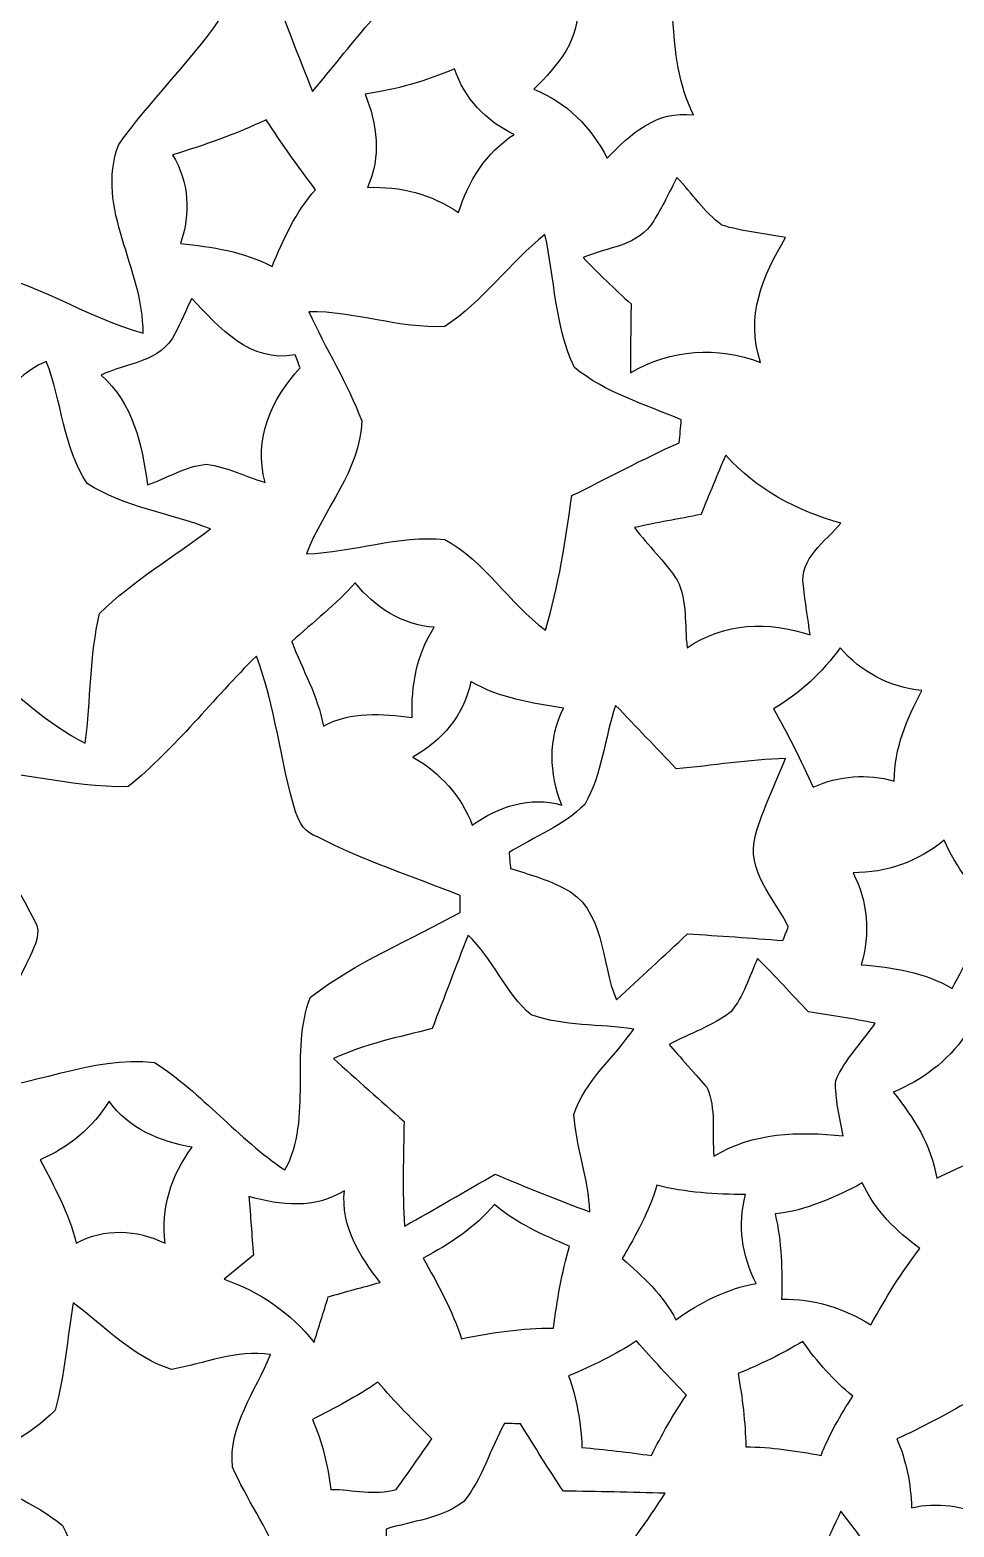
# Model space of a CAD drawing. Header units: centimetres. Extents: x -12.8 to 13.2, y -15.6 to 14.7.
# Drawn here: x -0.92 to 3.82, y -11.74 to -4.05 of the extents above; entities that cross this region are included whole.
import ezdxf

# ---------------------------------------------------------------- set-up
doc = ezdxf.new("R2010")
doc.units = ezdxf.units.CM
doc.header["$MEASUREMENT"] = 0
doc.layers.add('Layer 1', color=7, linetype='Continuous')

msp = doc.modelspace()

# ---------------------------------------------------------------- linework, layer by layer
at = {"layer": 'Layer 1', "color": 251}
for points, knots in [([(0.28575, -2.77036), (0.41769, -2.85221), (0.53834, -2.95522), (0.68086, -3.02013), (0.68086, -3.02013), (0.89041, -3.09139), (1.08797, -2.97744), (1.27847, -2.90724), (1.27847, -2.90724), (1.25624, -3.10515), (1.19768, -3.29565), (1.15253, -3.48897), (1.15253, -3.48897), (1.25483, -3.62197), (1.36066, -3.75426), (1.44145, -3.90243), (1.44145, -3.90243), (1.24284, -3.95076), (0.96097, -3.83364), (0.8128, -4.02202), (0.8128, -4.02202), (0.71508, -4.13561), (0.62265, -4.2545), (0.52564, -4.3688), (0.52564, -4.3688), (0.45403, -4.19276), (0.38488, -4.01673), (0.32491, -3.83646), (0.32491, -3.83646), (0.16334, -3.78778), (0.00247, -3.73697), (-0.15699, -3.68159), (-0.15699, -3.68159), (-0.15593, -3.65901), (-0.15416, -3.61421), (-0.15346, -3.59163), (-0.15346, -3.59163), (-0.02681, -3.4985), (0.1397, -3.44135), (0.22895, -3.30553), (0.22895, -3.30553), (0.26599, -3.1302), (0.26635, -2.94852), (0.28575, -2.77036)], [0, 0, 0, 0, 0.0833333, 0.0833333, 0.0833333, 0.0833333, 0.1666667, 0.1666667, 0.1666667, 0.1666667, 0.25, 0.25, 0.25, 0.25, 0.3333333, 0.3333333, 0.3333333, 0.3333333, 0.4166667, 0.4166667, 0.4166667, 0.4166667, 0.5, 0.5, 0.5, 0.5, 0.5833333, 0.5833333, 0.5833333, 0.5833333, 0.6666667, 0.6666667, 0.6666667, 0.6666667, 0.75, 0.75, 0.75, 0.75, 0.8333333, 0.8333333, 0.8333333, 0.8333333, 1, 1, 1, 1]), ([(-1.42769, -3.19052), (-1.40476, -3.19334), (-1.35855, -3.19864), (-1.33562, -3.20111), (-1.33562, -3.20111), (-1.20297, -3.45264), (-1.04458, -3.68829), (-0.89359, -3.92853), (-0.89359, -3.92853), (-0.57961, -3.95076), (-0.26423, -3.96134), (0.04868, -4.00015), (0.04868, -4.00015), (-0.10936, -4.22557), (-0.30974, -4.41819), (-0.46955, -4.64185), (-0.46955, -4.64185), (-0.59337, -4.97064), (-0.34043, -5.27756), (-0.34431, -5.60917), (-0.34431, -5.60917), (-0.64311, -5.52662), (-0.90699, -5.33576), (-1.21391, -5.28708), (-1.21391, -5.28708), (-1.50248, -5.40702), (-1.73002, -5.64092), (-2.02036, -5.76086), (-2.02036, -5.76086), (-2.02424, -5.46911), (-1.97485, -5.17984), (-1.97203, -4.88844), (-1.97203, -4.88844), (-1.97238, -4.82812), (-2.01895, -4.78084), (-2.06058, -4.74274), (-2.06058, -4.74274), (-2.25989, -4.57129), (-2.47438, -4.4196), (-2.68146, -4.25838), (-2.68146, -4.25838), (-2.47403, -4.19206), (-2.26307, -4.13632), (-2.04999, -4.09011), (-2.04999, -4.09011), (-1.93358, -4.05941), (-1.79317, -4.03437), (-1.72967, -3.91866), (-1.72967, -3.91866), (-1.60655, -3.68582), (-1.51977, -3.43676), (-1.42769, -3.19052)], [0, 0, 0, 0, 0.0714286, 0.0714286, 0.0714286, 0.0714286, 0.1428571, 0.1428571, 0.1428571, 0.1428571, 0.2142857, 0.2142857, 0.2142857, 0.2142857, 0.2857143, 0.2857143, 0.2857143, 0.2857143, 0.3571429, 0.3571429, 0.3571429, 0.3571429, 0.4285714, 0.4285714, 0.4285714, 0.4285714, 0.5, 0.5, 0.5, 0.5, 0.5714286, 0.5714286, 0.5714286, 0.5714286, 0.6428571, 0.6428571, 0.6428571, 0.6428571, 0.7142857, 0.7142857, 0.7142857, 0.7142857, 0.7857143, 0.7857143, 0.7857143, 0.7857143, 0.8571429, 0.8571429, 0.8571429, 0.8571429, 1, 1, 1, 1]), ([(1.8863, -3.91089), (2.04258, -3.97439), (2.20627, -4.01038), (2.37525, -3.99591), (2.37525, -3.99591), (2.38372, -4.16595), (2.40383, -4.33423), (2.48109, -4.4898), (2.48109, -4.4898), (2.28847, -4.46476), (2.15759, -4.58752), (2.03729, -4.71205), (2.03729, -4.71205), (1.95545, -4.55295), (1.83092, -4.42419), (1.66088, -4.35786), (1.66088, -4.35786), (1.78435, -4.23651), (1.90359, -4.09681), (1.8863, -3.91089)], [0, 0, 0, 0, 0.1666667, 0.1666667, 0.1666667, 0.1666667, 0.3333333, 0.3333333, 0.3333333, 0.3333333, 0.5, 0.5, 0.5, 0.5, 0.6666667, 0.6666667, 0.6666667, 0.6666667, 1, 1, 1, 1]), ([(0.79481, -4.38221), (0.95321, -4.35928), (1.10737, -4.31624), (1.25448, -4.25274), (1.25448, -4.25274), (1.30457, -4.40584), (1.41534, -4.5212), (1.55963, -4.58929), (1.55963, -4.58929), (1.4164, -4.68348), (1.32397, -4.82812), (1.27494, -4.99075), (1.27494, -4.99075), (1.137, -4.89585), (0.97472, -4.85493), (0.80821, -4.86128), (0.80821, -4.86128), (0.87771, -4.70394), (0.85796, -4.53743), (0.79481, -4.38221)], [0, 0, 0, 0, 0.1666667, 0.1666667, 0.1666667, 0.1666667, 0.3333333, 0.3333333, 0.3333333, 0.3333333, 0.5, 0.5, 0.5, 0.5, 0.6666667, 0.6666667, 0.6666667, 0.6666667, 1, 1, 1, 1]), ([(-0.19403, -4.69441), (-0.02963, -4.64502), (0.13264, -4.58823), (0.28787, -4.51414), (0.28787, -4.51414), (0.36654, -4.63691), (0.45191, -4.75686), (0.54116, -4.87327), (0.54116, -4.87327), (0.4378, -4.98687), (0.37677, -5.12692), (0.3175, -5.26697), (0.3175, -5.26697), (0.17251, -5.19007), (0.00917, -5.16678), (-0.15205, -5.14914), (-0.15205, -5.14914), (-0.09984, -4.99604), (-0.10654, -4.83341), (-0.19403, -4.69441)], [0, 0, 0, 0, 0.1666667, 0.1666667, 0.1666667, 0.1666667, 0.3333333, 0.3333333, 0.3333333, 0.3333333, 0.5, 0.5, 0.5, 0.5, 0.6666667, 0.6666667, 0.6666667, 0.6666667, 1, 1, 1, 1]), ([(2.39571, -4.81013), (2.47262, -4.89056), (2.53436, -4.98934), (2.62608, -5.05495), (2.62608, -5.05495), (2.73015, -5.08811), (2.8448, -5.09799), (2.95346, -5.1181), (2.95346, -5.1181), (2.83563, -5.3153), (2.74532, -5.52415), (2.82469, -5.7598), (2.82469, -5.7598), (2.6035, -5.67514), (2.3622, -5.69066), (2.15794, -5.81201), (2.15794, -5.81201), (2.15618, -5.69454), (2.15865, -5.57636), (2.16041, -5.45959), (2.16041, -5.45959), (2.0761, -5.38233), (1.99249, -5.30472), (1.91382, -5.22182), (1.91382, -5.22182), (2.03623, -5.16784), (2.20345, -5.16149), (2.27612, -5.03237), (2.27612, -5.03237), (2.32092, -4.96111), (2.35691, -4.88491), (2.39571, -4.81013)], [0, 0, 0, 0, 0.1111111, 0.1111111, 0.1111111, 0.1111111, 0.2222222, 0.2222222, 0.2222222, 0.2222222, 0.3333333, 0.3333333, 0.3333333, 0.3333333, 0.4444444, 0.4444444, 0.4444444, 0.4444444, 0.5555556, 0.5555556, 0.5555556, 0.5555556, 0.6666667, 0.6666667, 0.6666667, 0.6666667, 0.7777778, 0.7777778, 0.7777778, 0.7777778, 1, 1, 1, 1]), ([(1.20509, -5.57495), (1.39982, -5.44618), (1.5367, -5.24863), (1.71838, -5.10258), (1.71838, -5.10258), (1.76812, -5.32836), (1.76883, -5.57354), (1.86902, -5.7852), (1.86902, -5.7852), (2.02812, -5.91502), (2.23097, -5.97464), (2.41794, -6.05367), (2.41794, -6.05367), (2.41441, -6.09283), (2.41088, -6.13198), (2.40771, -6.17185), (2.40771, -6.17185), (2.21968, -6.2544), (2.03976, -6.35353), (1.85526, -6.44313), (1.85526, -6.44313), (1.82421, -6.67491), (1.78929, -6.90809), (1.72014, -7.13246), (1.72014, -7.13246), (1.53247, -6.99488), (1.4097, -6.77898), (1.20403, -6.6675), (1.20403, -6.6675), (0.96696, -6.64527), (0.73166, -6.73276), (0.49424, -6.74194), (0.49424, -6.74194), (0.58067, -6.51051), (0.77011, -6.31613), (0.77788, -6.05861), (0.77788, -6.05861), (0.7045, -5.86458), (0.59196, -5.68819), (0.50694, -5.49981), (0.50694, -5.49981), (0.74224, -5.49557), (0.97049, -5.58765), (1.20509, -5.57495)], [0, 0, 0, 0, 0.0833333, 0.0833333, 0.0833333, 0.0833333, 0.1666667, 0.1666667, 0.1666667, 0.1666667, 0.25, 0.25, 0.25, 0.25, 0.3333333, 0.3333333, 0.3333333, 0.3333333, 0.4166667, 0.4166667, 0.4166667, 0.4166667, 0.5, 0.5, 0.5, 0.5, 0.5833333, 0.5833333, 0.5833333, 0.5833333, 0.6666667, 0.6666667, 0.6666667, 0.6666667, 0.75, 0.75, 0.75, 0.75, 0.8333333, 0.8333333, 0.8333333, 0.8333333, 1, 1, 1, 1]), ([(-0.0949, -5.43066), (0.04904, -5.58306), (0.20355, -5.76263), (0.43639, -5.72064), (0.43639, -5.72064), (0.44485, -5.74287), (0.45367, -5.76545), (0.46249, -5.78803), (0.46249, -5.78803), (0.31186, -5.9496), (0.22296, -6.15033), (0.28187, -6.37575), (0.28187, -6.37575), (0.18203, -6.34365), (0.08573, -6.29603), (-0.0187, -6.28191), (-0.0187, -6.28191), (-0.12665, -6.29038), (-0.22154, -6.35494), (-0.32244, -6.3881), (-0.32244, -6.3881), (-0.34819, -6.1789), (-0.39652, -5.97041), (-0.56021, -5.82436), (-0.56021, -5.82436), (-0.43321, -5.76439), (-0.24871, -5.75627), (-0.18133, -5.61234), (-0.18133, -5.61234), (-0.14993, -5.55307), (-0.12347, -5.49134), (-0.0949, -5.43066)], [0, 0, 0, 0, 0.1111111, 0.1111111, 0.1111111, 0.1111111, 0.2222222, 0.2222222, 0.2222222, 0.2222222, 0.3333333, 0.3333333, 0.3333333, 0.3333333, 0.4444444, 0.4444444, 0.4444444, 0.4444444, 0.5555556, 0.5555556, 0.5555556, 0.5555556, 0.6666667, 0.6666667, 0.6666667, 0.6666667, 0.7777778, 0.7777778, 0.7777778, 0.7777778, 1, 1, 1, 1]), ([(-1.37019, -6.24064), (-1.15641, -6.12916), (-1.07068, -5.84588), (-0.84138, -5.75416), (-0.84138, -5.75416), (-0.76059, -5.95806), (-0.75494, -6.19513), (-0.63112, -6.38069), (-0.63112, -6.38069), (-0.44062, -6.50346), (-0.20743, -6.53097), (0.00106, -6.61388), (0.00106, -6.61388), (-0.18874, -6.75746), (-0.39723, -6.88022), (-0.56762, -7.04779), (-0.56762, -7.04779), (-0.61877, -7.26475), (-0.61242, -7.49229), (-0.641, -7.71349), (-0.641, -7.71349), (-0.83714, -7.61153), (-1.00013, -7.46054), (-1.16417, -7.3152), (-1.16417, -7.3152), (-1.41499, -7.35295), (-1.65841, -7.42562), (-1.90747, -7.47007), (-1.90747, -7.47007), (-1.8482, -7.25241), (-1.69686, -7.05979), (-1.68663, -6.83154), (-1.68663, -6.83154), (-1.75472, -6.61423), (-1.92299, -6.44596), (-2.03129, -6.24805), (-2.03129, -6.24805), (-1.81187, -6.2357), (-1.58891, -6.26921), (-1.37019, -6.24064)], [0, 0, 0, 0, 0.0909091, 0.0909091, 0.0909091, 0.0909091, 0.1818182, 0.1818182, 0.1818182, 0.1818182, 0.2727273, 0.2727273, 0.2727273, 0.2727273, 0.3636364, 0.3636364, 0.3636364, 0.3636364, 0.4545455, 0.4545455, 0.4545455, 0.4545455, 0.5454545, 0.5454545, 0.5454545, 0.5454545, 0.6363636, 0.6363636, 0.6363636, 0.6363636, 0.7272727, 0.7272727, 0.7272727, 0.7272727, 0.8181818, 0.8181818, 0.8181818, 0.8181818, 1, 1, 1, 1]), ([(2.64583, -6.2357), (2.80423, -6.41279), (3.0099, -6.52039), (3.23709, -6.58389), (3.23709, -6.58389), (3.15948, -6.67808), (3.02154, -6.76663), (3.04482, -6.90633), (3.04482, -6.90633), (3.05294, -6.99029), (3.06811, -7.07355), (3.07904, -7.15751), (3.07904, -7.15751), (2.86667, -7.08519), (2.63701, -7.09471), (2.44792, -7.22348), (2.44792, -7.22348), (2.43276, -7.10812), (2.45181, -6.98359), (2.39677, -6.8774), (2.39677, -6.8774), (2.33327, -6.77968), (2.24755, -6.69925), (2.17699, -6.60717), (2.17699, -6.60717), (2.28812, -6.58107), (2.40665, -6.56343), (2.51954, -6.53909), (2.51954, -6.53909), (2.56081, -6.43784), (2.60209, -6.33624), (2.64583, -6.2357)], [0, 0, 0, 0, 0.1111111, 0.1111111, 0.1111111, 0.1111111, 0.2222222, 0.2222222, 0.2222222, 0.2222222, 0.3333333, 0.3333333, 0.3333333, 0.3333333, 0.4444444, 0.4444444, 0.4444444, 0.4444444, 0.5555556, 0.5555556, 0.5555556, 0.5555556, 0.6666667, 0.6666667, 0.6666667, 0.6666667, 0.7777778, 0.7777778, 0.7777778, 0.7777778, 1, 1, 1, 1]), ([(0.41875, -7.19208), (0.52846, -7.09224), (0.64558, -7.00123), (0.74436, -6.8901), (0.74436, -6.8901), (0.84631, -7.01746), (0.98496, -7.106), (1.15041, -7.1187), (1.15041, -7.1187), (1.05939, -7.25805), (1.03152, -7.41751), (1.03646, -7.58119), (1.03646, -7.58119), (0.88194, -7.56144), (0.72284, -7.54803), (0.58103, -7.62564), (0.58103, -7.62564), (0.55351, -7.47042), (0.47272, -7.33672), (0.41875, -7.19208)], [0, 0, 0, 0, 0.1666667, 0.1666667, 0.1666667, 0.1666667, 0.3333333, 0.3333333, 0.3333333, 0.3333333, 0.5, 0.5, 0.5, 0.5, 0.6666667, 0.6666667, 0.6666667, 0.6666667, 1, 1, 1, 1]), ([(-0.42016, -7.93609), (-0.17709, -7.73783), (0.01446, -7.4863), (0.23707, -7.26652), (0.23707, -7.26652), (0.33584, -7.52404), (0.35842, -7.80274), (0.4385, -8.06591), (0.4385, -8.06591), (0.45579, -8.12165), (0.4886, -8.17598), (0.55104, -8.19326), (0.55104, -8.19326), (0.78493, -8.31709), (1.03858, -8.39646), (1.28341, -8.49489), (1.28341, -8.49489), (1.28341, -8.51676), (1.2827, -8.56051), (1.2827, -8.58202), (1.2827, -8.58202), (1.02517, -8.72384), (0.74789, -8.83744), (0.51435, -9.01629), (0.51435, -9.01629), (0.40499, -9.29569), (0.53093, -9.63824), (0.38347, -9.90318), (0.38347, -9.90318), (0.14182, -9.74302), (-0.04092, -9.50807), (-0.28504, -9.35214), (-0.28504, -9.35214), (-0.61242, -9.31192), (-0.91687, -9.48478), (-1.24213, -9.49431), (-1.24213, -9.49431), (-1.16029, -9.25548), (-1.03505, -9.03534), (-0.92569, -8.80886), (-0.92569, -8.80886), (-0.90099, -8.75242), (-0.8636, -8.68609), (-0.90029, -8.62612), (-0.90029, -8.62612), (-1.03505, -8.36718), (-1.19274, -8.12059), (-1.32574, -7.86095), (-1.32574, -7.86095), (-1.02023, -7.8359), (-0.72284, -7.94526), (-0.42016, -7.93609)], [0, 0, 0, 0, 0.0714286, 0.0714286, 0.0714286, 0.0714286, 0.1428571, 0.1428571, 0.1428571, 0.1428571, 0.2142857, 0.2142857, 0.2142857, 0.2142857, 0.2857143, 0.2857143, 0.2857143, 0.2857143, 0.3571429, 0.3571429, 0.3571429, 0.3571429, 0.4285714, 0.4285714, 0.4285714, 0.4285714, 0.5, 0.5, 0.5, 0.5, 0.5714286, 0.5714286, 0.5714286, 0.5714286, 0.6428571, 0.6428571, 0.6428571, 0.6428571, 0.7142857, 0.7142857, 0.7142857, 0.7142857, 0.7857143, 0.7857143, 0.7857143, 0.7857143, 0.8571429, 0.8571429, 0.8571429, 0.8571429, 1, 1, 1, 1]), ([(3.23321, -7.22348), (3.33975, -7.35048), (3.48827, -7.42527), (3.65266, -7.44326), (3.65266, -7.44326), (3.57646, -7.5879), (3.50979, -7.73994), (3.5112, -7.90751), (3.5112, -7.90751), (3.37185, -7.868), (3.22686, -7.87859), (3.09527, -7.93962), (3.09527, -7.93962), (3.03213, -7.80203), (2.9658, -7.66763), (2.89172, -7.53639), (2.89172, -7.53639), (3.02613, -7.45666), (3.14254, -7.35118), (3.23321, -7.22348)], [0, 0, 0, 0, 0.1666667, 0.1666667, 0.1666667, 0.1666667, 0.3333333, 0.3333333, 0.3333333, 0.3333333, 0.5, 0.5, 0.5, 0.5, 0.6666667, 0.6666667, 0.6666667, 0.6666667, 1, 1, 1, 1]), ([(1.33809, -7.39669), (1.48308, -7.48277), (1.64994, -7.50746), (1.81398, -7.53286), (1.81398, -7.53286), (1.7339, -7.69267), (1.73919, -7.8673), (1.80516, -8.03099), (1.80516, -8.03099), (1.63971, -7.98336), (1.48096, -8.03839), (1.34479, -8.13329), (1.34479, -8.13329), (1.2887, -7.9816), (1.17898, -7.86483), (1.04034, -7.78475), (1.04034, -7.78475), (1.19027, -7.70079), (1.30246, -7.57061), (1.33809, -7.39669)], [0, 0, 0, 0, 0.1666667, 0.1666667, 0.1666667, 0.1666667, 0.3333333, 0.3333333, 0.3333333, 0.3333333, 0.5, 0.5, 0.5, 0.5, 0.6666667, 0.6666667, 0.6666667, 0.6666667, 1, 1, 1, 1]), ([(1.92229, -8.02711), (2.01189, -7.87294), (2.02389, -7.68597), (2.08033, -7.51911), (2.08033, -7.51911), (2.18511, -7.6267), (2.28847, -7.73571), (2.39183, -7.84542), (2.39183, -7.84542), (2.57845, -7.82779), (2.76472, -7.79745), (2.9524, -7.79251), (2.9524, -7.79251), (2.90089, -7.92304), (2.83669, -8.04933), (2.79859, -8.18515), (2.79859, -8.18515), (2.74708, -8.36754), (2.89419, -8.50582), (2.96721, -8.65505), (2.96721, -8.65505), (2.96016, -8.67269), (2.94605, -8.70832), (2.93899, -8.72596), (2.93899, -8.72596), (2.77601, -8.71326), (2.61232, -8.70126), (2.45039, -8.69139), (2.45039, -8.69139), (2.32869, -8.80428), (2.20733, -8.91787), (2.08492, -9.03041), (2.08492, -9.03041), (2.00378, -8.84308), (2.02812, -8.55451), (1.81116, -8.45573), (1.81116, -8.45573), (1.72579, -8.41057), (1.63266, -8.38447), (1.54129, -8.3566), (1.54129, -8.3566), (1.53952, -8.33579), (1.53599, -8.29416), (1.53388, -8.2737), (1.53388, -8.2737), (1.66405, -8.19362), (1.81328, -8.13682), (1.92229, -8.02711)], [0, 0, 0, 0, 0.0769231, 0.0769231, 0.0769231, 0.0769231, 0.1538462, 0.1538462, 0.1538462, 0.1538462, 0.2307692, 0.2307692, 0.2307692, 0.2307692, 0.3076923, 0.3076923, 0.3076923, 0.3076923, 0.3846154, 0.3846154, 0.3846154, 0.3846154, 0.4615385, 0.4615385, 0.4615385, 0.4615385, 0.5384615, 0.5384615, 0.5384615, 0.5384615, 0.6153846, 0.6153846, 0.6153846, 0.6153846, 0.6923077, 0.6923077, 0.6923077, 0.6923077, 0.7692308, 0.7692308, 0.7692308, 0.7692308, 0.8461538, 0.8461538, 0.8461538, 0.8461538, 1, 1, 1, 1]), ([(3.29918, -8.37812), (3.47204, -8.37847), (3.63291, -8.32132), (3.76731, -8.21055), (3.76731, -8.21055), (3.82588, -8.35166), (3.92571, -8.46596), (4.01884, -8.58414), (4.01884, -8.58414), (3.95041, -8.71432), (3.87491, -8.84061), (3.80824, -8.97255), (3.80824, -8.97255), (3.66677, -8.88718), (3.50273, -8.86354), (3.34116, -8.85014), (3.34116, -8.85014), (3.38808, -8.69103), (3.37538, -8.52629), (3.29918, -8.37812)], [0, 0, 0, 0, 0.1666667, 0.1666667, 0.1666667, 0.1666667, 0.3333333, 0.3333333, 0.3333333, 0.3333333, 0.5, 0.5, 0.5, 0.5, 0.6666667, 0.6666667, 0.6666667, 0.6666667, 1, 1, 1, 1]), ([(1.32362, -8.69809), (1.45239, -8.81839), (1.51412, -8.99442), (1.64818, -9.10766), (1.64818, -9.10766), (1.81328, -9.16623), (1.99919, -9.15353), (2.17346, -9.18034), (2.17346, -9.18034), (2.07398, -9.32639), (1.92229, -9.44562), (1.8669, -9.61778), (1.8669, -9.61778), (1.87784, -9.78641), (1.94239, -9.94763), (1.9491, -10.11767), (1.9491, -10.11767), (1.78435, -10.05946), (1.62313, -9.99102), (1.46191, -9.92505), (1.46191, -9.92505), (1.30634, -10.01254), (1.15429, -10.10567), (0.99766, -10.19104), (0.99766, -10.19104), (0.98425, -10.01254), (0.99378, -9.83227), (0.99483, -9.65412), (0.99483, -9.65412), (0.87383, -9.54687), (0.75283, -9.43963), (0.63324, -9.33168), (0.63324, -9.33168), (0.79375, -9.25654), (0.96837, -9.22091), (1.13947, -9.17787), (1.13947, -9.17787), (1.2005, -9.01771), (1.26189, -8.8579), (1.32362, -8.69809)], [0, 0, 0, 0, 0.0909091, 0.0909091, 0.0909091, 0.0909091, 0.1818182, 0.1818182, 0.1818182, 0.1818182, 0.2727273, 0.2727273, 0.2727273, 0.2727273, 0.3636364, 0.3636364, 0.3636364, 0.3636364, 0.4545455, 0.4545455, 0.4545455, 0.4545455, 0.5454545, 0.5454545, 0.5454545, 0.5454545, 0.6363636, 0.6363636, 0.6363636, 0.6363636, 0.7272727, 0.7272727, 0.7272727, 0.7272727, 0.8181818, 0.8181818, 0.8181818, 0.8181818, 1, 1, 1, 1]), ([(2.80952, -8.81768), (2.89877, -8.90729), (2.98274, -8.99971), (3.07093, -9.09214), (3.07093, -9.09214), (3.18452, -9.10802), (3.30024, -9.12777), (3.41348, -9.15), (3.41348, -9.15), (3.34716, -9.24807), (3.2572, -9.33344), (3.21063, -9.44351), (3.21063, -9.44351), (3.20499, -9.53946), (3.23215, -9.63366), (3.24803, -9.72785), (3.24803, -9.72785), (3.02048, -9.70421), (2.78518, -9.70986), (2.58516, -9.83262), (2.58516, -9.83262), (2.57422, -9.71515), (2.59856, -9.5885), (2.54847, -9.47843), (2.54847, -9.47843), (2.50014, -9.4234), (2.40312, -9.31369), (2.35479, -9.25865), (2.35479, -9.25865), (2.46062, -9.20327), (2.57704, -9.16552), (2.67229, -9.09179), (2.67229, -9.09179), (2.73756, -9.01206), (2.76719, -8.91011), (2.80952, -8.81768)], [0, 0, 0, 0, 0.1, 0.1, 0.1, 0.1, 0.2, 0.2, 0.2, 0.2, 0.3, 0.3, 0.3, 0.3, 0.4, 0.4, 0.4, 0.4, 0.5, 0.5, 0.5, 0.5, 0.6, 0.6, 0.6, 0.6, 0.7, 0.7, 0.7, 0.7, 0.8, 0.8, 0.8, 0.8, 1, 1, 1, 1]), ([(3.50591, -9.50419), (3.65513, -9.44069), (3.78531, -9.34685), (3.87526, -9.21138), (3.87526, -9.21138), (4.01355, -9.30063), (4.15784, -9.38213), (4.30248, -9.46185), (4.30248, -9.46185), (4.25379, -9.52712), (4.20123, -9.58956), (4.14796, -9.65129), (4.14796, -9.65129), (4.16595, -9.74408), (4.18536, -9.83686), (4.20053, -9.93069), (4.20053, -9.93069), (4.11233, -9.90635), (4.02696, -9.86755), (3.93524, -9.85908), (3.93524, -9.85908), (3.86151, -9.8739), (3.79624, -9.91517), (3.72851, -9.94586), (3.72851, -9.94586), (3.70205, -9.77582), (3.61103, -9.63401), (3.50591, -9.50419)], [0, 0, 0, 0, 0.125, 0.125, 0.125, 0.125, 0.25, 0.25, 0.25, 0.25, 0.375, 0.375, 0.375, 0.375, 0.5, 0.5, 0.5, 0.5, 0.625, 0.625, 0.625, 0.625, 0.75, 0.75, 0.75, 0.75, 1, 1, 1, 1]), ([(-0.87277, -9.85026), (-0.72602, -9.78853), (-0.60219, -9.68693), (-0.51894, -9.55075), (-0.51894, -9.55075), (-0.41804, -9.69257), (-0.25788, -9.75536), (-0.09313, -9.78676), (-0.09313, -9.78676), (-0.20073, -9.92999), (-0.25329, -10.10038), (-0.23142, -10.27924), (-0.23142, -10.27924), (-0.37959, -10.20763), (-0.54081, -10.20057), (-0.68792, -10.27853), (-0.68792, -10.27853), (-0.72461, -10.12472), (-0.80045, -9.98855), (-0.87277, -9.85026)], [0, 0, 0, 0, 0.1666667, 0.1666667, 0.1666667, 0.1666667, 0.3333333, 0.3333333, 0.3333333, 0.3333333, 0.5, 0.5, 0.5, 0.5, 0.6666667, 0.6666667, 0.6666667, 0.6666667, 1, 1, 1, 1]), ([(2.292, -9.98044), (2.44052, -10.0203), (2.59433, -10.02806), (2.74743, -10.02982), (2.74743, -10.02982), (2.70686, -10.18505), (2.72838, -10.34344), (2.80247, -10.48526), (2.80247, -10.48526), (2.65077, -10.51278), (2.51354, -10.58228), (2.38972, -10.67223), (2.38972, -10.67223), (2.32516, -10.54488), (2.22003, -10.44998), (2.11526, -10.3572), (2.11526, -10.3572), (2.18369, -10.2362), (2.25566, -10.1159), (2.292, -9.98044)], [0, 0, 0, 0, 0.1666667, 0.1666667, 0.1666667, 0.1666667, 0.3333333, 0.3333333, 0.3333333, 0.3333333, 0.5, 0.5, 0.5, 0.5, 0.6666667, 0.6666667, 0.6666667, 0.6666667, 1, 1, 1, 1]), ([(2.89948, -10.1286), (3.05929, -10.11096), (3.20569, -10.04464), (3.34645, -9.96985), (3.34645, -9.96985), (3.41136, -10.10885), (3.51931, -10.21715), (3.64278, -10.3057), (3.64278, -10.3057), (3.54683, -10.42811), (3.46639, -10.56181), (3.3909, -10.69799), (3.3909, -10.69799), (3.25296, -10.61332), (3.09704, -10.56005), (2.93264, -10.56675), (2.93264, -10.56675), (2.93652, -10.42), (2.9337, -10.27183), (2.89948, -10.1286)], [0, 0, 0, 0, 0.1666667, 0.1666667, 0.1666667, 0.1666667, 0.3333333, 0.3333333, 0.3333333, 0.3333333, 0.5, 0.5, 0.5, 0.5, 0.6666667, 0.6666667, 0.6666667, 0.6666667, 1, 1, 1, 1]), ([(0.19861, -10.03864), (0.3623, -10.08627), (0.53799, -10.10461), (0.68862, -10.00936), (0.68862, -10.00936), (0.67063, -10.1914), (0.76588, -10.34486), (0.87277, -10.47997), (0.87277, -10.47997), (0.78387, -10.50502), (0.69462, -10.5283), (0.60642, -10.5537), (0.60642, -10.5537), (0.58208, -10.63166), (0.55774, -10.70963), (0.53305, -10.78794), (0.53305, -10.78794), (0.41346, -10.63484), (0.25471, -10.52936), (0.07267, -10.46374), (0.07267, -10.46374), (0.12171, -10.42176), (0.17145, -10.38084), (0.22154, -10.34027), (0.22154, -10.34027), (0.21308, -10.23691), (0.20779, -10.14024), (0.19861, -10.03864)], [0, 0, 0, 0, 0.125, 0.125, 0.125, 0.125, 0.25, 0.25, 0.25, 0.25, 0.375, 0.375, 0.375, 0.375, 0.5, 0.5, 0.5, 0.5, 0.625, 0.625, 0.625, 0.625, 0.75, 0.75, 0.75, 0.75, 1, 1, 1, 1]), ([(1.09291, -10.35544), (1.22872, -10.28277), (1.35961, -10.20022), (1.45838, -10.07992), (1.45838, -10.07992), (1.57198, -10.17693), (1.7078, -10.23691), (1.84467, -10.29406), (1.84467, -10.29406), (1.8034, -10.43129), (1.78118, -10.57275), (1.76142, -10.71492), (1.76142, -10.71492), (1.60232, -10.71421), (1.44498, -10.73609), (1.29011, -10.76925), (1.29011, -10.76925), (1.24072, -10.6232), (1.16875, -10.48808), (1.09291, -10.35544)], [0, 0, 0, 0, 0.1666667, 0.1666667, 0.1666667, 0.1666667, 0.3333333, 0.3333333, 0.3333333, 0.3333333, 0.5, 0.5, 0.5, 0.5, 0.6666667, 0.6666667, 0.6666667, 0.6666667, 1, 1, 1, 1]), ([(-0.70273, -10.5851), (-0.5401, -10.70504), (-0.39617, -10.86485), (-0.19791, -10.92659), (-0.19791, -10.92659), (-0.02999, -10.89731), (0.13511, -10.82181), (0.30903, -10.85074), (0.30903, -10.85074), (0.23424, -11.03912), (0.09384, -11.2141), (0.1143, -11.42824), (0.1143, -11.42824), (0.18697, -11.59087), (0.29069, -11.74009), (0.36195, -11.90449), (0.36195, -11.90449), (0.17851, -11.89214), (-0.00353, -11.87168), (-0.18556, -11.84804), (-0.18556, -11.84804), (-0.31821, -11.98174), (-0.44485, -12.12144), (-0.58667, -12.24597), (-0.58667, -12.24597), (-0.65581, -12.07735), (-0.66887, -11.88755), (-0.75812, -11.72739), (-0.75812, -11.72739), (-0.90135, -11.60992), (-1.08056, -11.54324), (-1.24107, -11.45364), (-1.24107, -11.45364), (-1.09855, -11.33934), (-0.92181, -11.26702), (-0.79481, -11.13543), (-0.79481, -11.13543), (-0.74648, -10.95587), (-0.73413, -10.76784), (-0.70273, -10.5851)], [0, 0, 0, 0, 0.0909091, 0.0909091, 0.0909091, 0.0909091, 0.1818182, 0.1818182, 0.1818182, 0.1818182, 0.2727273, 0.2727273, 0.2727273, 0.2727273, 0.3636364, 0.3636364, 0.3636364, 0.3636364, 0.4545455, 0.4545455, 0.4545455, 0.4545455, 0.5454545, 0.5454545, 0.5454545, 0.5454545, 0.6363636, 0.6363636, 0.6363636, 0.6363636, 0.7272727, 0.7272727, 0.7272727, 0.7272727, 0.8181818, 0.8181818, 0.8181818, 0.8181818, 1, 1, 1, 1]), ([(1.83938, -10.95975), (1.95968, -10.90824), (2.07927, -10.85321), (2.18828, -10.78018), (2.18828, -10.78018), (2.27048, -10.87579), (2.35726, -10.96716), (2.44404, -11.05853), (2.44404, -11.05853), (2.37666, -11.1573), (2.3174, -11.26137), (2.26413, -11.36862), (2.26413, -11.36862), (2.14595, -11.35133), (2.02636, -11.33792), (1.90782, -11.32699), (1.90782, -11.32699), (1.90288, -11.20175), (1.88172, -11.07757), (1.83938, -10.95975)], [0, 0, 0, 0, 0.1666667, 0.1666667, 0.1666667, 0.1666667, 0.3333333, 0.3333333, 0.3333333, 0.3333333, 0.5, 0.5, 0.5, 0.5, 0.6666667, 0.6666667, 0.6666667, 0.6666667, 1, 1, 1, 1]), ([(2.70898, -10.9474), (2.82399, -10.90154), (2.93511, -10.84615), (3.0413, -10.78265), (3.0413, -10.78265), (3.11326, -10.88813), (3.2004, -10.98162), (3.29777, -11.06452), (3.29777, -11.06452), (3.23427, -11.16048), (3.17676, -11.26067), (3.13514, -11.36826), (3.13514, -11.36826), (3.00743, -11.34357), (2.87867, -11.32487), (2.74884, -11.32346), (2.74884, -11.32346), (2.74673, -11.19681), (2.73156, -11.07158), (2.70898, -10.9474)], [0, 0, 0, 0, 0.1666667, 0.1666667, 0.1666667, 0.1666667, 0.3333333, 0.3333333, 0.3333333, 0.3333333, 0.5, 0.5, 0.5, 0.5, 0.6666667, 0.6666667, 0.6666667, 0.6666667, 1, 1, 1, 1]), ([(0.52564, -11.18341), (0.63994, -11.12414), (0.75424, -11.06487), (0.86078, -10.99256), (0.86078, -10.99256), (0.94827, -11.0938), (1.04281, -11.18799), (1.13771, -11.28289), (1.13771, -11.28289), (1.07597, -11.36932), (1.01776, -11.45681), (0.95426, -11.54218), (0.95426, -11.54218), (0.84702, -11.57605), (0.73025, -11.54148), (0.61948, -11.54218), (0.61948, -11.54218), (0.60466, -11.41801), (0.57432, -11.29771), (0.52564, -11.18341)], [0, 0, 0, 0, 0.1666667, 0.1666667, 0.1666667, 0.1666667, 0.3333333, 0.3333333, 0.3333333, 0.3333333, 0.5, 0.5, 0.5, 0.5, 0.6666667, 0.6666667, 0.6666667, 0.6666667, 1, 1, 1, 1]), ([(3.5246, -11.28324), (3.65125, -11.22433), (3.77507, -11.16048), (3.89502, -11.08922), (3.89502, -11.08922), (3.95041, -11.1633), (4.01249, -11.23244), (4.06259, -11.31076), (4.06259, -11.31076), (4.08728, -11.44058), (4.02731, -11.56018), (3.98639, -11.67871), (3.98639, -11.67871), (3.86362, -11.62685), (3.73062, -11.60639), (3.6001, -11.63602), (3.6001, -11.63602), (3.59586, -11.51467), (3.57258, -11.39472), (3.5246, -11.28324)], [0, 0, 0, 0, 0.1666667, 0.1666667, 0.1666667, 0.1666667, 0.3333333, 0.3333333, 0.3333333, 0.3333333, 0.5, 0.5, 0.5, 0.5, 0.6666667, 0.6666667, 0.6666667, 0.6666667, 1, 1, 1, 1]), ([(1.50989, -11.20316), (1.5307, -11.20387), (1.57233, -11.20563), (1.59314, -11.20634), (1.59314, -11.20634), (1.66476, -11.32134), (1.73637, -11.43847), (1.81292, -11.55136), (1.81292, -11.55136), (1.98614, -11.55277), (2.16112, -11.55629), (2.33504, -11.56229), (2.33504, -11.56229), (2.24331, -11.70764), (2.13783, -11.84346), (2.03764, -11.98316), (2.03764, -11.98316), (2.09338, -12.13238), (2.14595, -12.28337), (2.18616, -12.43789), (2.18616, -12.43789), (2.00766, -12.40896), (1.83197, -12.36804), (1.65488, -12.33452), (1.65488, -12.33452), (1.52859, -12.42166), (1.40476, -12.51232), (1.27635, -12.59628), (1.27635, -12.59628), (1.25659, -12.42907), (1.27706, -12.25832), (1.23402, -12.09569), (1.23402, -12.09569), (1.15217, -11.98527), (1.01494, -11.93518), (0.90487, -11.85933), (0.90487, -11.85933), (0.90382, -11.82123), (0.90311, -11.78348), (0.90241, -11.74609), (0.90241, -11.74609), (1.03681, -11.70376), (1.18851, -11.69282), (1.3021, -11.60392), (1.3021, -11.60392), (1.39735, -11.48609), (1.43792, -11.33404), (1.50989, -11.20316)], [0, 0, 0, 0, 0.0769231, 0.0769231, 0.0769231, 0.0769231, 0.1538462, 0.1538462, 0.1538462, 0.1538462, 0.2307692, 0.2307692, 0.2307692, 0.2307692, 0.3076923, 0.3076923, 0.3076923, 0.3076923, 0.3846154, 0.3846154, 0.3846154, 0.3846154, 0.4615385, 0.4615385, 0.4615385, 0.4615385, 0.5384615, 0.5384615, 0.5384615, 0.5384615, 0.6153846, 0.6153846, 0.6153846, 0.6153846, 0.6923077, 0.6923077, 0.6923077, 0.6923077, 0.7692308, 0.7692308, 0.7692308, 0.7692308, 0.8461538, 0.8461538, 0.8461538, 0.8461538, 1, 1, 1, 1]), ([(3.03601, -12.10063), (3.10127, -11.9507), (3.16689, -11.80112), (3.23709, -11.65366), (3.23709, -11.65366), (3.32775, -11.77114), (3.41348, -11.89355), (3.52037, -11.99762), (3.52037, -11.99762), (3.68476, -12.06465), (3.87103, -12.02373), (4.04495, -12.03219), (4.04495, -12.03219), (3.96099, -12.18459), (3.83117, -12.31124), (3.77049, -12.47563), (3.77049, -12.47563), (3.78777, -12.63474), (3.86786, -12.77902), (3.91125, -12.93178), (3.91125, -12.93178), (3.73098, -12.89861), (3.55212, -12.8591), (3.37326, -12.82241), (3.37326, -12.82241), (3.24132, -12.91696), (3.11467, -13.01962), (2.97286, -13.0997), (2.97286, -13.0997), (2.96086, -12.9286), (2.96898, -12.75574), (2.96862, -12.5857), (2.96862, -12.5857), (2.83386, -12.48692), (2.69981, -12.38709), (2.5721, -12.27984), (2.5721, -12.27984), (2.72591, -12.21775), (2.88078, -12.15849), (3.03601, -12.10063)], [0, 0, 0, 0, 0.0909091, 0.0909091, 0.0909091, 0.0909091, 0.1818182, 0.1818182, 0.1818182, 0.1818182, 0.2727273, 0.2727273, 0.2727273, 0.2727273, 0.3636364, 0.3636364, 0.3636364, 0.3636364, 0.4545455, 0.4545455, 0.4545455, 0.4545455, 0.5454545, 0.5454545, 0.5454545, 0.5454545, 0.6363636, 0.6363636, 0.6363636, 0.6363636, 0.7272727, 0.7272727, 0.7272727, 0.7272727, 0.8181818, 0.8181818, 0.8181818, 0.8181818, 1, 1, 1, 1])]:
    msp.add_open_spline(points, degree=3, knots=knots, dxfattribs=at)

doc.saveas('drawing.dxf')
